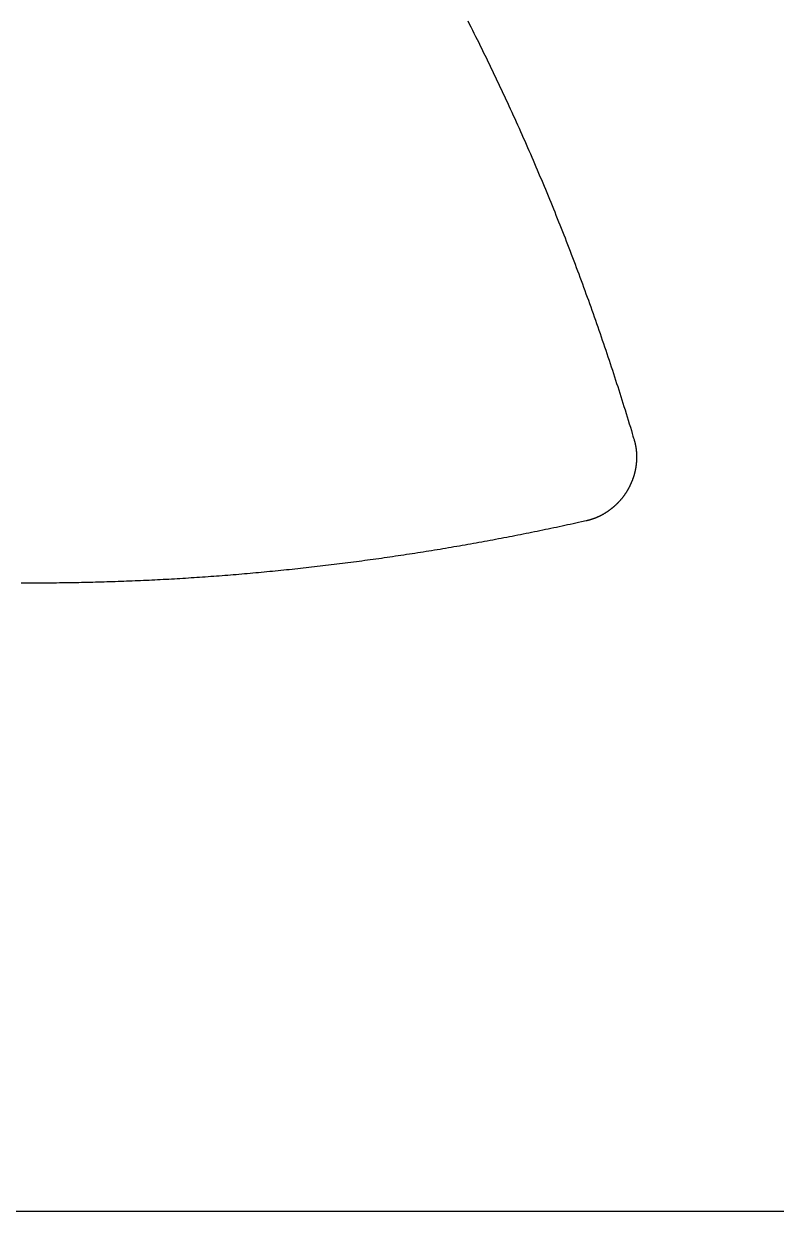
# Model space of a CAD drawing. Extents: x -3 to 136, y 0 to 121.
# Drawn here: x 50.09 to 60.72, y 0 to 16.77 of the extents above; entities that cross this region are included whole.
import ezdxf

# ---------------------------------------------------------------- set-up
doc = ezdxf.new("R2010")
doc.units = 0
doc.layers.get('0').update_dxf_attribs({"linetype": 'CONTINUOUS'})

msp = doc.modelspace()

# ---------------------------------------------------------------- linework, layer by layer
msp.add_lwpolyline([(69.26408, 119.9689, 0.57735027), (64.06792, 119.9689), (-2.59808, 4.5, 0.57735027), (0, 0), (133.332, 0, 0.57735027), (135.93008, 4.5)], format="xyb", close=True)
for points in [[(56.3565, 16.8088, 0), (56.3789, 16.7648, 0), (56.4012, 16.7208, 0), (56.4234, 16.6767, 0), (56.4456, 16.6327, 0), (56.4677, 16.5885, 0), (56.4897, 16.5444, 0), (56.5117, 16.5002, 0), (56.5336, 16.4559, 0), (56.5555, 16.4117, 0), (56.5773, 16.3673, 0), (56.599, 16.323, 0), (56.6207, 16.2786, 0), (56.6423, 16.2342, 0), (56.6638, 16.1897, 0), (56.6853, 16.1452, 0), (56.7067, 16.1007, 0), (56.7281, 16.0561, 0), (56.7494, 16.0115, 0), (56.7706, 15.9668, 0), (56.7918, 15.9221, 0), (56.8129, 15.8774, 0), (56.834, 15.8326, 0), (56.855, 15.7878, 0), (56.8759, 15.7429, 0), (56.8968, 15.6981, 0), (56.9176, 15.6531, 0), (56.9383, 15.6082, 0), (56.959, 15.5632, 0), (56.9796, 15.5181, 0), (57.0002, 15.473, 0), (57.0207, 15.4279, 0), (57.0411, 15.3828, 0), (57.0615, 15.3376, 0), (57.0818, 15.2923, 0), (57.102, 15.2471, 0), (57.1222, 15.2018, 0), (57.1423, 15.1566, 0), (57.1623, 15.1112, 0), (57.1823, 15.0659, 0), (57.2021, 15.0206, 0), (57.222, 14.9752, 0), (57.2417, 14.9298, 0), (57.2614, 14.8844, 0), (57.281, 14.839, 0), (57.3005, 14.7935, 0), (57.32, 14.748, 0), (57.3394, 14.7025, 0), (57.3588, 14.657, 0), (57.378, 14.6115, 0), (57.3972, 14.5659, 0), (57.4164, 14.5203, 0), (57.4354, 14.4747, 0), (57.4544, 14.429, 0), (57.4734, 14.3834, 0), (57.4922, 14.3377, 0), (57.511, 14.292, 0), (57.5298, 14.2462, 0), (57.5484, 14.2005, 0), (57.567, 14.1547, 0), (57.5856, 14.1089, 0), (57.604, 14.063, 0), (57.6225, 14.0171, 0), (57.6408, 13.9713, 0), (57.6591, 13.9253, 0), (57.6773, 13.8794, 0), (57.6954, 13.8334, 0), (57.7135, 13.7874, 0), (57.7315, 13.7414, 0), (57.7494, 13.6953, 0), (57.7673, 13.6493, 0), (57.7851, 13.6031, 0), (57.8029, 13.557, 0), (57.8205, 13.5108, 0), (57.8382, 13.4647, 0), (57.8557, 13.4184, 0), (57.8732, 13.3722, 0), (57.8906, 13.3259, 0), (57.908, 13.2796, 0), (57.9253, 13.2333, 0), (57.9425, 13.1869, 0), (57.9597, 13.1405, 0), (57.9768, 13.0941, 0), (57.9939, 13.0476, 0), (58.0109, 13.0011, 0), (58.0278, 12.9546, 0), (58.0446, 12.9081, 0), (58.0614, 12.8615, 0), (58.0782, 12.8149, 0), (58.0948, 12.7682, 0), (58.1114, 12.7216, 0), (58.128, 12.6749, 0), (58.1445, 12.6281, 0), (58.1609, 12.5814, 0), (58.1773, 12.5346, 0), (58.1936, 12.4877, 0), (58.2098, 12.4409, 0), (58.226, 12.394, 0), (58.2421, 12.3471, 0), (58.2582, 12.3001, 0), (58.2742, 12.2531, 0), (58.2901, 12.2061, 0), (58.306, 12.159, 0), (58.3218, 12.1119, 0), (58.3375, 12.0648, 0), (58.3532, 12.0176, 0), (58.3689, 11.9704, 0), (58.3844, 11.9232, 0), (58.3999, 11.8762, 0), (58.4152, 11.8293, 0), (58.4304, 11.7826, 0), (58.4455, 11.7359, 0), (58.4606, 11.6893, 0), (58.4755, 11.6427, 0), (58.4904, 11.596, 0), (58.5053, 11.5493, 0), (58.5201, 11.5024, 0), (58.5349, 11.4554, 0), (58.5497, 11.4082, 0), (58.5646, 11.3607, 0), (58.5794, 11.313, 0), (58.5942, 11.265, 0), (58.6091, 11.2166, 0), (58.6241, 11.1678, 0), (58.6391, 11.1186, 0), (58.6542, 11.0689, 0), (58.6686, 11.0215, 0), (58.6811, 10.98, 0), (58.6916, 10.9451, 0), (58.7, 10.9173, 0), (58.706, 10.8972, 0)], [(58.706, 10.8972, 0), (58.7072, 10.8935, 0), (58.7083, 10.8898, 0), (58.7094, 10.886, 0), (58.7104, 10.8823, 0), (58.7115, 10.8786, 0), (58.7125, 10.8748, 0), (58.7135, 10.8711, 0), (58.7145, 10.8673, 0), (58.7155, 10.8635, 0), (58.7165, 10.8598, 0), (58.7174, 10.856, 0), (58.7183, 10.8522, 0), (58.7193, 10.8484, 0), (58.7201, 10.8446, 0), (58.721, 10.8409, 0), (58.7219, 10.8371, 0), (58.7227, 10.8333, 0), (58.7235, 10.8295, 0), (58.7243, 10.8257, 0), (58.7251, 10.8218, 0), (58.7259, 10.818, 0), (58.7266, 10.8142, 0), (58.7274, 10.8104, 0), (58.7281, 10.8066, 0), (58.7288, 10.8028, 0), (58.7295, 10.7989, 0), (58.7301, 10.7951, 0), (58.7308, 10.7913, 0), (58.7314, 10.7874, 0), (58.732, 10.7836, 0), (58.7326, 10.7797, 0), (58.7332, 10.7759, 0), (58.7337, 10.772, 0), (58.7343, 10.7682, 0), (58.7348, 10.7643, 0), (58.7353, 10.7605, 0), (58.7358, 10.7566, 0), (58.7363, 10.7527, 0), (58.7367, 10.7489, 0), (58.7372, 10.745, 0), (58.7376, 10.7411, 0), (58.738, 10.7373, 0), (58.7384, 10.7334, 0), (58.7387, 10.7295, 0), (58.7391, 10.7257, 0), (58.7394, 10.7218, 0), (58.7397, 10.7179, 0), (58.74, 10.714, 0), (58.7403, 10.7101, 0), (58.7406, 10.7062, 0), (58.7408, 10.7024, 0), (58.741, 10.6985, 0), (58.7413, 10.6946, 0), (58.7414, 10.6907, 0), (58.7416, 10.6868, 0), (58.7418, 10.6829, 0), (58.7419, 10.679, 0), (58.742, 10.6751, 0), (58.7422, 10.6712, 0), (58.7422, 10.6673, 0), (58.7423, 10.6635, 0), (58.7424, 10.6596, 0), (58.7424, 10.6557, 0), (58.7424, 10.6518, 0), (58.7424, 10.6479, 0), (58.7424, 10.644, 0), (58.7424, 10.6401, 0), (58.7424, 10.6362, 0), (58.7423, 10.6323, 0), (58.7422, 10.6284, 0), (58.7421, 10.6245, 0), (58.742, 10.6206, 0), (58.7419, 10.6168, 0), (58.7417, 10.6129, 0), (58.7416, 10.609, 0), (58.7414, 10.6051, 0), (58.7412, 10.6012, 0), (58.741, 10.5973, 0), (58.7407, 10.5934, 0), (58.7405, 10.5896, 0), (58.7402, 10.5857, 0), (58.7399, 10.5818, 0), (58.7396, 10.5779, 0), (58.7393, 10.574, 0), (58.739, 10.5702, 0), (58.7386, 10.5663, 0), (58.7383, 10.5624, 0), (58.7379, 10.5585, 0), (58.7375, 10.5547, 0), (58.7371, 10.5508, 0), (58.7366, 10.5469, 0), (58.7362, 10.5431, 0), (58.7357, 10.5392, 0), (58.7353, 10.5353, 0), (58.7348, 10.5315, 0), (58.7342, 10.5276, 0), (58.7337, 10.5238, 0), (58.7332, 10.5199, 0), (58.7326, 10.516, 0), (58.732, 10.5122, 0), (58.7314, 10.5083, 0), (58.7308, 10.5045, 0), (58.7302, 10.5007, 0), (58.7295, 10.4968, 0), (58.7289, 10.493, 0), (58.7282, 10.4891, 0), (58.7275, 10.4853, 0), (58.7268, 10.4815, 0), (58.7261, 10.4777, 0), (58.7253, 10.4738, 0), (58.7246, 10.47, 0), (58.7238, 10.4662, 0), (58.723, 10.4624, 0), (58.7222, 10.4586, 0), (58.7214, 10.4548, 0), (58.7205, 10.451, 0), (58.7197, 10.4472, 0), (58.7188, 10.4434, 0), (58.7179, 10.4396, 0), (58.717, 10.4358, 0), (58.7161, 10.432, 0), (58.7152, 10.4282, 0), (58.7142, 10.4245, 0), (58.7132, 10.4207, 0), (58.7123, 10.4169, 0), (58.7113, 10.4132, 0), (58.7103, 10.4094, 0), (58.7092, 10.4057, 0), (58.7082, 10.4019, 0), (58.7071, 10.3982, 0), (58.706, 10.3944, 0), (58.705, 10.3907, 0), (58.7038, 10.387, 0), (58.7027, 10.3832, 0), (58.7016, 10.3795, 0), (58.7004, 10.3758, 0), (58.6993, 10.3721, 0), (58.6981, 10.3684, 0), (58.6969, 10.3647, 0), (58.6957, 10.361, 0), (58.6944, 10.3573, 0), (58.6932, 10.3536, 0), (58.6919, 10.35, 0), (58.6907, 10.3463, 0), (58.6894, 10.3426, 0), (58.6881, 10.339, 0), (58.6868, 10.3353, 0), (58.6854, 10.3317, 0), (58.6841, 10.328, 0), (58.6827, 10.3244, 0), (58.6813, 10.3207, 0), (58.6799, 10.3171, 0), (58.6785, 10.3135, 0), (58.6771, 10.3099, 0), (58.6757, 10.3063, 0), (58.6742, 10.3027, 0), (58.6727, 10.2991, 0), (58.6712, 10.2955, 0), (58.6697, 10.2919, 0), (58.6682, 10.2883, 0), (58.6667, 10.2847, 0), (58.6652, 10.2812, 0), (58.6636, 10.2776, 0), (58.662, 10.2741, 0), (58.6604, 10.2705, 0), (58.6588, 10.267, 0), (58.6572, 10.2634, 0), (58.6556, 10.2599, 0), (58.6539, 10.2564, 0), (58.6523, 10.2529, 0), (58.6506, 10.2494, 0), (58.6489, 10.2458, 0), (58.6472, 10.2424, 0), (58.6455, 10.2389, 0), (58.6438, 10.2354, 0), (58.642, 10.2319, 0), (58.6403, 10.2284, 0), (58.6385, 10.225, 0), (58.6367, 10.2215, 0), (58.6349, 10.2181, 0), (58.6331, 10.2146, 0), (58.6312, 10.2112, 0), (58.6294, 10.2078, 0), (58.6275, 10.2044, 0), (58.6256, 10.201, 0), (58.6238, 10.1976, 0), (58.6219, 10.1942, 0), (58.6199, 10.1908, 0), (58.618, 10.1874, 0), (58.6161, 10.184, 0), (58.6141, 10.1807, 0), (58.6121, 10.1773, 0), (58.6101, 10.174, 0), (58.6081, 10.1706, 0), (58.6061, 10.1673, 0), (58.6041, 10.164, 0), (58.602, 10.1607, 0), (58.6, 10.1573, 0), (58.5979, 10.154, 0), (58.5958, 10.1508, 0), (58.5937, 10.1475, 0), (58.5916, 10.1442, 0), (58.5895, 10.1409, 0), (58.5873, 10.1377, 0), (58.5852, 10.1344, 0), (58.583, 10.1312, 0), (58.5808, 10.1279, 0), (58.5787, 10.1247, 0), (58.5764, 10.1215, 0), (58.5742, 10.1183, 0), (58.572, 10.1151, 0), (58.5698, 10.1119, 0), (58.5675, 10.1088, 0), (58.5652, 10.1056, 0), (58.5629, 10.1024, 0), (58.5606, 10.0993, 0), (58.5583, 10.0962, 0), (58.556, 10.093, 0), (58.5537, 10.0899, 0), (58.5513, 10.0868, 0), (58.549, 10.0837, 0), (58.5466, 10.0806, 0), (58.5442, 10.0775, 0), (58.5418, 10.0745, 0), (58.5394, 10.0714, 0), (58.537, 10.0684, 0), (58.5346, 10.0653, 0), (58.5321, 10.0623, 0), (58.5297, 10.0593, 0), (58.5272, 10.0563, 0), (58.5247, 10.0533, 0), (58.5222, 10.0503, 0), (58.5197, 10.0474, 0), (58.5172, 10.0444, 0), (58.5147, 10.0414, 0), (58.5121, 10.0385, 0), (58.5096, 10.0356, 0), (58.507, 10.0326, 0), (58.5044, 10.0297, 0), (58.5018, 10.0268, 0), (58.4992, 10.0239, 0), (58.4966, 10.0211, 0), (58.494, 10.0182, 0), (58.4913, 10.0154, 0), (58.4887, 10.0125, 0), (58.486, 10.0097, 0), (58.4834, 10.0069, 0), (58.4807, 10.004, 0), (58.478, 10.0012, 0), (58.4753, 9.99846, 0), (58.4725, 9.99568, 0), (58.4698, 9.99291, 0), (58.4671, 9.99016, 0), (58.4643, 9.98742, 0), (58.4616, 9.98469, 0), (58.4588, 9.98197, 0), (58.456, 9.97926, 0), (58.4532, 9.97656, 0), (58.4504, 9.97388, 0), (58.4476, 9.97121, 0), (58.4447, 9.96854, 0), (58.4419, 9.9659, 0), (58.439, 9.96326, 0), (58.4362, 9.96063, 0), (58.4333, 9.95802, 0), (58.4304, 9.95542, 0), (58.4275, 9.95283, 0), (58.4246, 9.95025, 0), (58.4217, 9.94768, 0), (58.4187, 9.94513, 0), (58.4158, 9.94259, 0), (58.4129, 9.94006, 0), (58.4099, 9.93754, 0), (58.4069, 9.93504, 0), (58.4039, 9.93255, 0), (58.4009, 9.93007, 0), (58.3979, 9.9276, 0), (58.3949, 9.92515, 0), (58.3919, 9.9227, 0), (58.3889, 9.92027, 0), (58.3858, 9.91786, 0), (58.3828, 9.91545, 0), (58.3797, 9.91306, 0), (58.3766, 9.91068, 0), (58.3735, 9.90832, 0), (58.3704, 9.90597, 0), (58.3673, 9.90363, 0), (58.3642, 9.9013, 0), (58.3611, 9.89899, 0), (58.3579, 9.89668, 0), (58.3548, 9.8944, 0), (58.3516, 9.89212, 0), (58.3484, 9.88986, 0), (58.3453, 9.88761, 0), (58.3421, 9.88538, 0), (58.3389, 9.88316, 0), (58.3357, 9.88095, 0), (58.3325, 9.87875, 0), (58.3292, 9.87657, 0), (58.326, 9.87441, 0), (58.3227, 9.87225, 0), (58.3195, 9.87011, 0), (58.3162, 9.86799, 0), (58.313, 9.86588, 0), (58.3097, 9.86378, 0), (58.3064, 9.8617, 0), (58.3031, 9.85964, 0), (58.2998, 9.85758, 0), (58.2965, 9.85555, 0), (58.2932, 9.85352, 0), (58.2898, 9.85151, 0), (58.2865, 9.84952, 0), (58.2831, 9.84754, 0), (58.2798, 9.84557, 0), (58.2764, 9.84362, 0), (58.273, 9.84169, 0), (58.2697, 9.83976, 0), (58.2663, 9.83786, 0), (58.2629, 9.83597, 0), (58.2595, 9.83409, 0), (58.2561, 9.83223, 0), (58.2526, 9.83038, 0), (58.2492, 9.82855, 0), (58.2458, 9.82673, 0), (58.2423, 9.82493, 0), (58.2389, 9.82314, 0), (58.2354, 9.82137, 0), (58.232, 9.81962, 0), (58.2285, 9.81788, 0), (58.225, 9.81615, 0), (58.2215, 9.81444, 0), (58.218, 9.81275, 0), (58.2145, 9.81107, 0), (58.211, 9.8094, 0), (58.2075, 9.80776, 0), (58.204, 9.80612, 0), (58.2005, 9.80451, 0), (58.1969, 9.80291, 0), (58.1934, 9.80132, 0), (58.1898, 9.79975, 0), (58.1863, 9.7982, 0), (58.1827, 9.79666, 0), (58.1792, 9.79514, 0), (58.1756, 9.79363, 0), (58.172, 9.79214, 0), (58.1684, 9.79067, 0), (58.1648, 9.78921, 0), (58.1612, 9.78777, 0), (58.1576, 9.78634, 0), (58.154, 9.78493, 0), (58.1504, 9.78354, 0), (58.1467, 9.78216, 0), (58.1431, 9.7808, 0), (58.1395, 9.77945, 0), (58.1358, 9.77813, 0), (58.1322, 9.77681, 0), (58.1285, 9.77552, 0), (58.1249, 9.77424, 0), (58.1212, 9.77298, 0), (58.1175, 9.77173, 0), (58.1138, 9.7705, 0), (58.1101, 9.76929, 0), (58.1065, 9.7681, 0), (58.1028, 9.76692, 0), (58.0991, 9.76575, 0), (58.0953, 9.76461, 0), (58.0916, 9.76348, 0), (58.0879, 9.76237, 0), (58.0842, 9.76128, 0), (58.0805, 9.7602, 0), (58.0767, 9.75914, 0), (58.073, 9.7581, 0), (58.0692, 9.75707, 0), (58.0655, 9.75606, 0), (58.0617, 9.75507, 0), (58.058, 9.7541, 0), (58.0542, 9.75314, 0), (58.0505, 9.7522, 0), (58.0467, 9.75128, 0), (58.0429, 9.75037, 0), (58.0391, 9.74949, 0), (58.0353, 9.74862, 0), (58.0315, 9.74776, 0)], [(58.0315, 9.74776, 0), (57.9625, 9.73244, 0), (57.9231, 9.72374, 0), (57.8842, 9.71518, 0), (57.8453, 9.70666, 0), (57.8062, 9.69815, 0), (57.7671, 9.68967, 0), (57.728, 9.68125, 0), (57.689, 9.67287, 0), (57.65, 9.66454, 0), (57.611, 9.65626, 0), (57.572, 9.64802, 0), (57.533, 9.63981, 0), (57.494, 9.63165, 0), (57.455, 9.62353, 0), (57.4159, 9.61544, 0), (57.3768, 9.60739, 0), (57.3377, 9.59938, 0), (57.2986, 9.59141, 0), (57.2595, 9.58348, 0), (57.2204, 9.5756, 0), (57.1813, 9.56776, 0), (57.1422, 9.55996, 0), (57.1031, 9.5522, 0), (57.0639, 9.54449, 0), (57.0248, 9.53681, 0), (56.9857, 9.52918, 0), (56.9465, 9.52159, 0), (56.9074, 9.51405, 0), (56.8682, 9.50654, 0), (56.8291, 9.49908, 0), (56.7899, 9.49166, 0), (56.7507, 9.48428, 0), (56.7116, 9.47695, 0), (56.6724, 9.46965, 0), (56.6332, 9.4624, 0), (56.594, 9.45519, 0), (56.5548, 9.44803, 0), (56.5156, 9.4409, 0), (56.4764, 9.43382, 0), (56.4371, 9.42678, 0), (56.3979, 9.41978, 0), (56.3586, 9.41283, 0), (56.3194, 9.40592, 0), (56.2801, 9.39904, 0), (56.2409, 9.39222, 0), (56.2016, 9.38543, 0), (56.1623, 9.37869, 0), (56.123, 9.37198, 0), (56.0837, 9.36532, 0), (56.0444, 9.35871, 0), (56.005, 9.35213, 0), (55.9657, 9.3456, 0), (55.9263, 9.33911, 0), (55.887, 9.33266, 0), (55.8476, 9.32626, 0), (55.8083, 9.3199, 0), (55.7689, 9.31358, 0), (55.7295, 9.30731, 0), (55.6901, 9.30108, 0), (55.6508, 9.2949, 0), (55.6114, 9.28876, 0), (55.572, 9.28266, 0), (55.5326, 9.27661, 0), (55.4933, 9.2706, 0), (55.4539, 9.26464, 0), (55.4145, 9.25872, 0), (55.3751, 9.25284, 0), (55.3357, 9.24701, 0), (55.2963, 9.24122, 0), (55.2569, 9.23548, 0), (55.2175, 9.22978, 0), (55.1781, 9.22412, 0), (55.1387, 9.21851, 0), (55.0993, 9.21295, 0), (55.0599, 9.20742, 0), (55.0205, 9.20194, 0), (54.981, 9.19651, 0), (54.9416, 9.19112, 0), (54.9022, 9.18577, 0), (54.8628, 9.18047, 0), (54.8234, 9.17521, 0), (54.7839, 9.17, 0), (54.7445, 9.16483, 0), (54.7051, 9.1597, 0), (54.6656, 9.15462, 0), (54.6262, 9.14958, 0), (54.5867, 9.14459, 0), (54.5473, 9.13964, 0), (54.5078, 9.13474, 0), (54.4684, 9.12988, 0), (54.4289, 9.12506, 0), (54.3895, 9.12029, 0), (54.35, 9.11556, 0), (54.3105, 9.11088, 0), (54.2711, 9.10624, 0), (54.2316, 9.10165, 0), (54.1921, 9.0971, 0), (54.1526, 9.09259, 0), (54.1131, 9.08813, 0), (54.0737, 9.08372, 0), (54.0342, 9.07934, 0), (53.9947, 9.07502, 0), (53.9552, 9.07073, 0), (53.9157, 9.06649, 0), (53.8762, 9.0623, 0), (53.8367, 9.05815, 0), (53.7971, 9.05405, 0), (53.7576, 9.04999, 0), (53.7181, 9.04597, 0), (53.6786, 9.042, 0), (53.639, 9.03807, 0), (53.5995, 9.03419, 0), (53.56, 9.03035, 0), (53.5204, 9.02656, 0), (53.4809, 9.02281, 0), (53.4414, 9.01911, 0), (53.4018, 9.01545, 0), (53.3622, 9.01183, 0), (53.3227, 9.00826, 0), (53.2831, 9.00474, 0), (53.2436, 9.00126, 0), (53.204, 8.99782, 0), (53.1644, 8.99443, 0), (53.1248, 8.99108, 0), (53.0852, 8.98778, 0), (53.0457, 8.98452, 0), (53.0061, 8.98131, 0), (52.9665, 8.97814, 0), (52.9269, 8.97502, 0), (52.8873, 8.97194, 0), (52.8476, 8.96891, 0), (52.808, 8.96592, 0), (52.7684, 8.96298, 0), (52.7288, 8.96008, 0), (52.6892, 8.95723, 0), (52.6495, 8.95442, 0), (52.6099, 8.95165, 0), (52.5702, 8.94893, 0), (52.5306, 8.94626, 0), (52.4909, 8.94363, 0), (52.4513, 8.94105, 0), (52.4116, 8.93851, 0), (52.372, 8.93601, 0), (52.3323, 8.93356, 0), (52.2926, 8.93116, 0), (52.2529, 8.9288, 0), (52.2132, 8.92648, 0), (52.1736, 8.92421, 0), (52.1339, 8.92199, 0), (52.0942, 8.91981, 0), (52.0545, 8.91767, 0), (52.0147, 8.91558, 0), (51.975, 8.91354, 0), (51.9353, 8.91154, 0), (51.8956, 8.90959, 0), (51.8559, 8.90768, 0), (51.8161, 8.90581, 0), (51.7764, 8.90399, 0), (51.7366, 8.90222, 0), (51.6969, 8.90049, 0), (51.6571, 8.89881, 0), (51.6173, 8.89717, 0), (51.5776, 8.89558, 0), (51.5378, 8.89403, 0), (51.498, 8.89253, 0), (51.4582, 8.89107, 0), (51.4184, 8.88966, 0), (51.3787, 8.88829, 0), (51.3389, 8.88697, 0), (51.299, 8.88569, 0), (51.2592, 8.88446, 0), (51.2194, 8.88327, 0), (51.1796, 8.88213, 0), (51.1398, 8.88104, 0), (51.1001, 8.87999, 0), (51.0605, 8.87899, 0), (51.0209, 8.87804, 0), (50.9814, 8.87713, 0), (50.9419, 8.87627, 0), (50.9025, 8.87545, 0), (50.8631, 8.87469, 0), (50.8238, 8.87396, 0), (50.7846, 8.87328, 0), (50.7454, 8.87265, 0), (50.7063, 8.87206, 0), (50.6673, 8.87151, 0), (50.6283, 8.87101, 0), (50.5893, 8.87056, 0), (50.5504, 8.87015, 0), (50.5116, 8.86978, 0), (50.4728, 8.86945, 0), (50.4341, 8.86917, 0), (50.3955, 8.86894, 0), (50.3569, 8.86874, 0), (50.3184, 8.86859, 0), (50.2799, 8.86848, 0), (50.2415, 8.86841, 0), (50.2032, 8.86839, 0), (50.1649, 8.86841, 0), (50.1266, 8.86846, 0), (50.0885, 8.86857, 0), (50.0504, 8.86871, 0)]]:
    msp.add_polyline3d(points)

doc.saveas('drawing.dxf')
